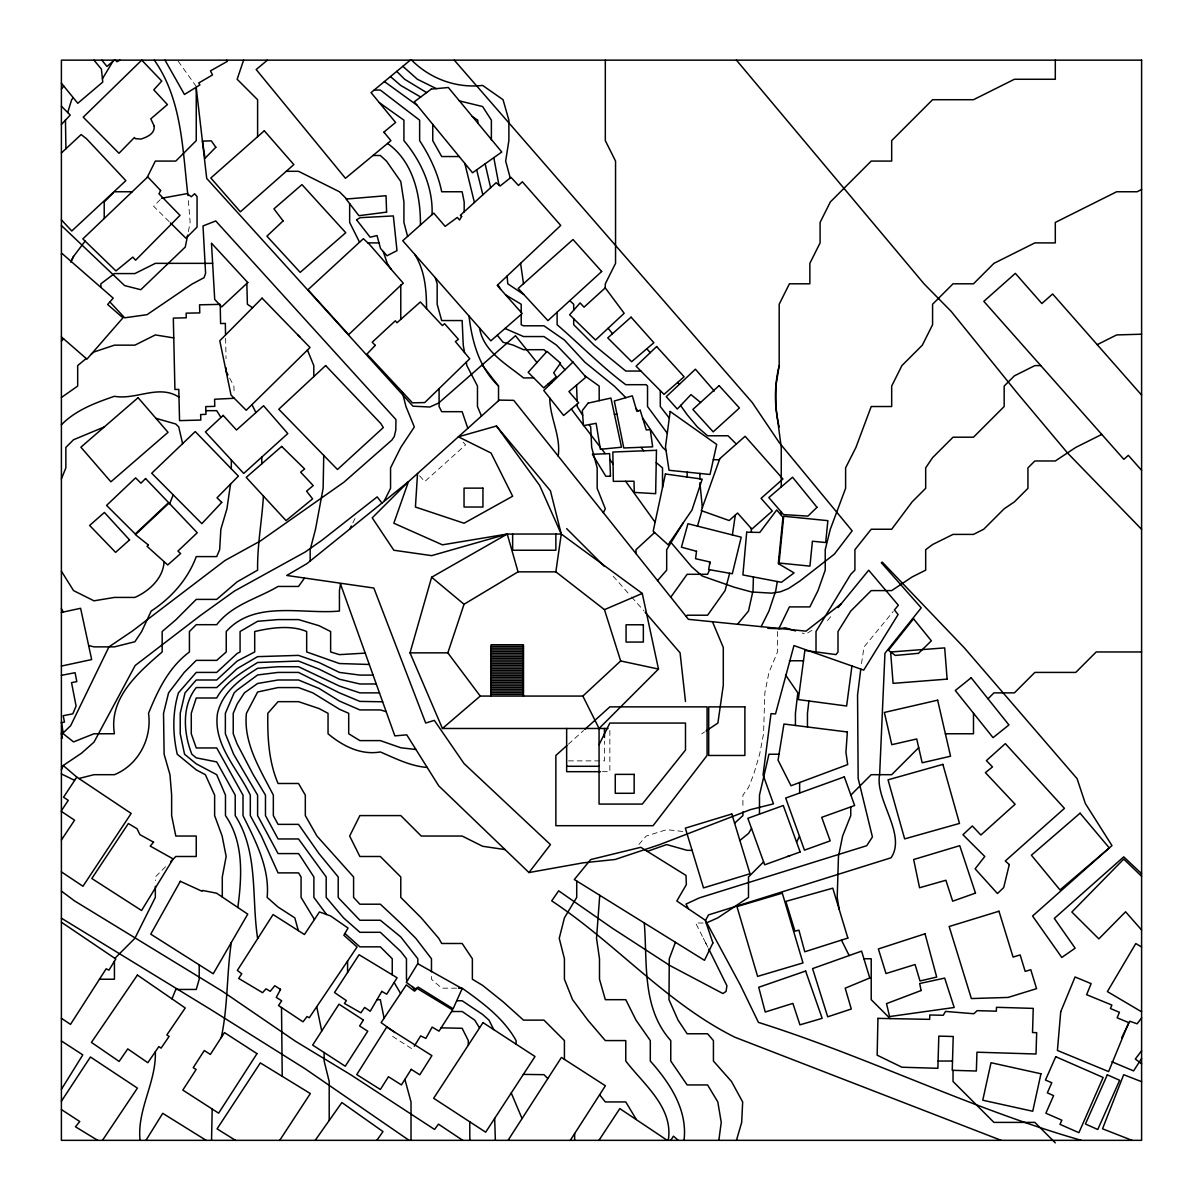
<?xml version="1.0" encoding="UTF-8"?>
<svg xmlns="http://www.w3.org/2000/svg" width="1203" height="1203" viewBox="0 0 1203 1203"><rect width="100%" height="100%" fill="white"/><g stroke="black" fill="none" stroke-linecap="round" stroke-linejoin="round"><path stroke-width="0.75" stroke-dasharray="5 3.75" d="M861.468 663.665L864.07 646.973L893.273 611.395M188.405 231.638L190.134 222.164L188.269 199.202M352.825 522.899L355.908 516.734M827.514 620.568L832.22 614.808M638.943 844.446L646.222 836.04L666.688 829.664L686.477 831.875M160.255 199.608L153.623 206.254L169.142 221.623M165.578 866.731L155.337 876.957L155.337 880.671M568.312 744.251L583.545 730.552M701.68 733.875L704.627 731.905M811.905 630.312L805.739 634.146L802.16 633.034M568.463 760.882L604.462 760.882L604.462 741.078M602.357 771.679L609.861 771.679L609.861 728.477M703.138 923.017L695.635 923.017L707.935 947.393L703.319 938.175M456.569 988.174L441.696 988.174L431.471 979.227L431.471 973.648M392.599 1036.385L412.449 1049.136M178.164 61.188L195.818 85.864M463.185 442.178L465.591 444.854L424.749 481.561L417.531 473.516M613.109 576.162L630.387 595.605M631.62 596.989L643.966 610.883M229.683 378.133L233.923 386.223L234.134 393.396M225.623 338.269L226.029 358.659M777.484 631.515L777.484 651.966L768.958 672.417L764.852 692.868L763.559 733.77L759.649 754.236L753.604 774.687L748.492 787.454L742.913 795.138L742.913 808.16"/><path stroke-width="1.5" d="M753.409 576.944L753.033 590.598L748.492 611.049L737.514 624.267M230.54 484.072L226.931 508.794L220.856 529.245L219.653 549.696L216.705 556.598L196.254 556.598C187.984 579.139 171.142 598.117 151.187 611.049L141.683 631.515L134.886 641.74L114.435 646.868L93.984 646.868L88.646 645.53M231.292 468.764L231.337 460.012M212.194 1109.031L211.548 1140.339M323.742 455.411L323.126 488.328L315.517 529.245L310.179 549.696L310.179 561.004M558.177 456.042C561.139 436.042 549.711 417.591 549.786 398.043M417.531 473.516L415.426 507.034L464.042 523.23L512.643 496.222L491.05 453.02L458.373 436.809L496.448 426.012L550.448 490.824L561.26 534.042L555.861 571.846L604.462 609.65L620.673 660.958L658.477 669.063L642.267 593.44L561.26 534.042L539.651 485.426L496.448 426.012M779.063 563.034L783.694 516.252L827.875 520.658L825.679 542.538L812.416 541.23L809.935 566.117L779.063 563.034L779.183 564.117M780.672 514.583L780.958 511.651M808.912 700.988L807.454 713.319L807.454 726.973M164.074 561.666C163.322 578.147 149.187 591.079 134.886 597.425L114.435 597.425L93.984 600.823L73.533 590.598L61.398 571.184M860.792 669.094L857.559 694.988L858.16 778.431L872.416 836.957L866.701 845.709L699.289 897.919L686.011 904.07L688.432 908.836M263.427 496.057C261.953 520.839 257.186 545.29 257.607 570.147L237.156 581.801L216.705 599.395L196.254 599.395L175.803 619.861L162.164 631.515L162.164 651.966C137.999 672.838 108.571 698.146 114.435 733.77L93.984 733.77L73.533 741.92L63.308 733.77L61.503 722.642M221.247 1037.557C228.044 1006.159 226.63 973.994 231.307 942.535M851.95 665.981L846.611 706.011L798.311 699.575L804.867 650.447L836.01 654.597L837.995 651.966L837.995 631.515L850.762 611.049L871.213 590.598L891.679 590.598L912.13 576.959L925.678 570.147L925.678 549.696L932.581 544.538L953.032 534.403L973.483 534.403L983.708 529.245L1004.159 508.794L1014.4 501.877L1027.933 488.328L1027.933 467.877L1034.851 460.975L1055.302 460.975L1075.753 447.426L1101.768 434.418M718.838 1140.339L721.244 1122.399L717.815 1101.948L707.59 1084.941L687.139 1084.941L670.763 1061.031L670.763 1040.58C641.605 1007.949 647.515 962.986 644.282 922.942M732.386 534.959L735.304 515.095M1055.302 60.15L1055.302 79.263L1014.4 79.263L973.483 99.714L932.581 99.714L891.679 140.631L891.679 161.082L871.213 161.082L830.311 201.984L820.085 222.435L820.085 242.901L809.86 263.352L809.86 283.803L789.409 283.803L779.183 304.254L779.183 365.607L775.86 386.073L775.86 406.524L781.258 447.426L781.258 486.914M777.288 581.5L775.77 590.598L768.958 611.049L761.153 626.643M340.524 584.117L339.426 590.598L339.426 611.049C302.419 614.568 254.705 599.771 226.239 631.515L226.239 651.966L216.705 660.372L196.254 660.372L184.209 672.417L168.57 692.868L163.533 713.319L164.119 754.236L169.969 774.687L171.638 795.138L171.638 815.589L175.803 836.04L196.254 836.04L196.254 856.491L175.803 856.491L170.691 861.619M237.848 907.483C241.878 876.746 244.089 842.521 225.472 815.589L225.472 795.138L216.705 774.687L196.254 763.86L184.555 754.236L180.224 733.77L180.224 713.319L185.036 692.868L196.254 679.996L216.705 679.996L237.156 661.048L254.705 651.966L254.705 631.515C270.825 627.816 290.765 624.778 306.675 631.515L306.675 651.966L339.426 663.53L369.291 664.477M187.698 235.066L185.262 247.051L140.796 289.712L124.616 285.592L61.398 225.517M729.65 573.275L725.093 590.598L707.59 615.214L687.139 615.214L686.206 616.507M520.598 263.352L523.5 283.713M607.981 728.477L442.433 728.477L410.028 652.853L431.636 577.245L507.245 534.042L561.26 534.042M697.484 526.147L701.89 510.839M736.462 1140.339L741.68 1122.399L742.672 1101.948L731.499 1081.482L713.424 1061.031L713.424 1040.58L707.59 1033.768L687.139 1033.768L678.071 1020.129L668.988 999.678L669.274 958.761L675.424 942.295M65.458 119.924L65.909 148.766M67.714 112.541L71.639 99.714L73.278 97.729M620.673 660.958L582.854 696.071L480.238 696.071L447.832 652.853L464.042 604.252L518.042 571.846L555.861 571.846M243.607 60.15L237.156 79.263L257.607 99.714L257.607 136.691M169.668 503.726L173.202 494.854M61.398 478.914L65.849 467.877L65.849 447.426L73.533 439.742L104.255 426.96M171.969 998.866L175.803 989.452L196.254 989.452L199.202 979.227L199.202 964.866M61.398 769.89L63.218 765.499L81.473 753.228L93.984 742.161L135.172 665.5L200.33 615.56L234.525 591.004L305.111 552.057L322.133 540.102L377.171 496.884L381.952 503.08M778.867 628.688L789.409 606.898L809.86 606.898L818.01 590.598L825.228 570.147L825.228 549.696L830.311 529.245L845.604 488.328L845.604 467.877L855.935 447.426L871.213 406.524L891.679 406.524L891.679 386.073L901.904 365.607L922.355 345.156L932.581 324.705L932.581 304.254L953.032 283.803L973.483 283.803L993.934 263.352L1034.851 242.901L1055.302 242.901L1055.302 222.435L1116.655 191.758L1137.121 191.758L1141.602 189.518M1121.617 1037.843L1129.767 1021.242L1137.151 1023.798L1141.602 1017.964M71.067 261.367L73.533 256.434L85.112 241.096M147.142 177.488L155.337 161.082L175.803 161.082L196.254 140.631L196.254 87.157M349.727 529.079L351.276 525.997M384.028 501.395L390.554 488.328L390.554 467.877L400.779 447.426L414.328 426.975L405.952 406.524L402.268 391.922M603.365 512.689L605.32 508.794L597.169 488.328L597.169 467.877L591.681 447.426L590.703 426.975L589.019 424.629M599.064 744.672L609.861 723.063L685.484 723.063L685.484 750.07L642.267 804.085L599.064 804.085L599.064 728.477L582.854 696.071M789.8 855.694L787.589 856.491M796.581 842.13L799.484 836.341M70.706 262.059L73.533 256.434M683.109 522.989L666.688 549.696L666.688 570.147L657.56 580.598M102.42 78.781L112.871 61.428M751.544 828.506L748.492 833.453L739.875 840.461M414.268 1046.189L420.644 1035.903L425.877 1038.384L432.148 1027.121L439.02 1031.151L452.599 1009.934L417.291 988.49L414.494 991.167L406.343 984.896L381.125 1022.61L394.96 1032.55M61.398 1089.347L82.796 1054.881L61.398 1040.956M145.954 1140.339L162.736 1113.331L206.164 1140.339M1141.602 1058.445L1133.602 1070.896L1111.903 1061.783M570.282 1140.339L605.395 1085.768L561.425 1057.437L508.373 1139.812L509.185 1140.339M670.748 1140.339L673.439 1136.173L678.266 1140.339M279.713 1140.339L310.344 1093.557L260.329 1062.911L217.066 1128.865L235.502 1140.339M61.398 1101.241L90.42 1057.001L137.413 1088.113L102.481 1140.339M598.944 1140.339L619.816 1108.61L667.244 1140.339M63.218 765.499L76.812 777.123L63.548 797.213L68.255 800.371L61.398 810.687M61.398 840.04L74.571 820.19L61.398 811.423M315.186 1140.339L341.863 1102.534L383.005 1131.587L376.825 1140.339M304.389 578.237L298.524 586.447L278.058 586.447C257.502 598.658 232.314 604.462 216.705 624.688L196.254 624.688L189.427 631.515L189.427 651.966C168.615 667.53 157.894 690.281 148.525 713.319C152.119 738.567 138.36 764.897 114.435 774.687L93.984 774.687L78.872 778.506M670.778 597.184L687.139 574.297L707.59 574.297L709.665 569.726M1141.602 1050.805L1135.316 1059.001L1141.602 1063.813M340.449 583.921L394.84 735.875L406.764 734.853L438.734 785.845L528.959 872.551L550.448 844.596L464.042 763.574L434.328 720.371L425.697 723.063L373.847 588.041L286.735 575.455L306.93 563.636L408.449 481.681L499.23 400.103L513.726 400.343L688.447 619.334L805.98 631.154L841.333 603.665M61.398 89.022L63.729 86.03M838.1 607.62L868.701 570.222L898.34 605.229L894.446 609.966L898.1 614.553L863.709 670.116L793.95 645.59L775.514 713.95L771.003 713.65L763.063 774.882L773.484 803.845L750.251 809.679L659.485 844.671L615.139 859.483L583.154 862.837L528.959 872.551M61.398 254.284L62.06 253.517L113.202 298.149L107.638 304.494L122.947 317.833L86.947 359.141L61.398 336.9M61.398 124.526L70.21 115.067L61.398 106.18M113.323 192.871L104.21 201.984L104.21 218.48M61.398 340.99L63.594 338.795M114.871 958.34L134.886 938.31L155.337 897.408L155.337 886.25M654.597 532.523L635.996 549.696L635.996 553.591M599.064 728.477L658.477 669.063M763.604 861.844L748.492 876.957L748.492 897.408L717.815 917.859L706.191 923.017M850.867 795.033L871.213 774.687L891.679 774.687L918.701 747.649M973.483 713.319L973.483 733.77L945.393 733.77M988.009 698.808L993.934 692.868L1014.4 692.868L1034.851 672.417L1075.753 672.417L1096.204 651.966L1141.602 651.966M61.398 734.642L70.691 725.635L108.962 646.868L132.541 630.943L225.021 560.478L260.329 541.019L343.893 482.223L391.877 440.072L394.268 436.524L395.787 430.133L395.952 419.576L215.713 220.961L203.006 225.953L205.593 273.292L204.044 277.682L191.894 284.164L147.037 314.675L124.661 317.803L109.894 301.923M61.398 152.961L81.157 134.556L86.511 138.751L125.864 180.661L71.774 230.991L61.398 219.848M734.612 823.213L742.913 815.589L742.913 811.875M605.244 287.878L584.026 307.171L580.117 302.93L569.651 314.765L595.5 340.013L624.177 313.276L605.244 287.878L605.32 283.803L615.545 263.352L615.545 161.082L605.32 140.631L605.32 60.15M566.929 745.499L555.861 755.469L555.861 825.694L653.079 825.694L707.078 755.469L707.078 706.868L609.861 706.868L584.944 729.304M61.398 424.794C75.714 410.103 95.458 402.794 114.435 396.298C136.3 400.208 158.691 383.952 178.976 397.14M442.433 728.477L480.238 696.071M114.36 60.15L106.962 66.451L101.849 60.15M86.195 358.494L77.684 365.607L77.684 386.073L61.398 397.501M91.067 354.419L93.984 351.983L114.435 345.156L134.886 345.156L155.337 334.93L173.758 337.923M267.457 60.15L256.179 69.518L345.456 178.3L390.915 140.661L383.892 132.119L395.592 122.45L371.065 92.616L410.298 60.15M706.101 730.928L717.89 723.063L723.289 685.259L723.289 647.455L712.477 621.74M120.029 60.15L116.917 61.729L115.488 60.15M1097.211 344.659L1116.655 334.93L1141.602 334.208M604.462 609.65L642.267 593.44M647.334 851.378L666.688 844.566L687.139 850.341L692.101 850.341M507.245 534.042L431.636 555.636L393.832 550.237L372.223 517.831L408.449 481.681L393.832 523.23L442.433 544.839L507.245 534.042L518.042 571.846M75.308 779.394L73.533 779.845L61.398 773.92M61.398 612.447L80.601 608.297L91.669 659.56L61.398 666.071M61.398 722.657L64.466 722.071L63.218 715.68L72.812 713.845L76.09 706.056L71.533 682.642L76.812 681.605L75.082 672.703L61.398 675.334M61.398 738.206L62.391 738.01L61.398 732.913M161.578 198.269L187.021 193.638L191.337 196.721L194.615 193.758L197.051 196.51L197.051 227.081L185.939 238.254L170.435 222.901M374.118 90.075L380.328 90.075L419.636 120.18L419.636 140.631C429.847 156.225 437.952 173.427 441.696 191.758L462.147 191.758L464.178 201.984L464.178 211.803M379.306 102.631L403.922 120.18L403.922 140.631C421.14 161.127 433.2 187.473 432.057 214.63M373.005 155.488L380.328 155.488L386.479 161.082L400.779 181.533L403.922 201.984L403.922 222.435L407.606 236.405M459.185 156.54L441.696 156.54L432.749 140.631L432.749 124.345M286.254 171.307L298.524 171.307L339.426 191.758L346.69 199.021M114.541 191.758L132.195 191.758M367.923 242.901L379.02 242.901M212.63 263.352L155.337 263.352L134.886 273.577L114.435 273.577L100.887 283.803L100.887 287.397M523.861 294.57L507.786 283.803L507.095 276.043M297.803 334.93L300.148 337.336M1040.79 365.607L1034.851 365.607L1014.4 375.847L1004.159 386.073L1004.159 406.524L973.483 437.2L953.032 437.2L932.581 457.651L925.678 467.877L925.678 488.328L912.13 501.877L891.679 529.245L871.213 529.245L854.912 549.696L854.912 570.147L850.762 574.297L816.01 631.515L816.01 651.936M640.913 371.05L625.771 371.05L594.147 345.156L573.696 324.705L573.696 318.72M533.756 377.922L523.5 377.922C506.538 364.133 483.426 351.652 479.561 328.043M205.863 410.674L216.705 410.674L220.961 417.456M614.387 414.208L616.974 414.208M713.304 459.726L719.424 459.726M491.05 646.462L523.455 646.462M491.05 648.176L523.455 648.176M491.05 649.891L523.455 649.891M491.05 651.59L523.455 651.59M410.028 652.853L447.832 652.853M365.216 653.109L339.426 654.643L330.63 651.966L330.63 631.515L318.975 625.68L298.524 619.59L278.058 619.59L257.607 621.289L240.074 631.515L240.074 651.966L237.156 653.47L216.705 672.417L196.254 672.417L178.435 692.868C172.33 712.973 172.691 733.83 177.247 754.236L196.254 769.875L205.352 774.687L214.63 795.138L214.63 815.589L222.134 836.04L226.164 856.491L222.284 876.957L222.284 897.017M491.05 653.304L523.455 653.304M491.05 655.018L523.455 655.018M491.05 656.733L523.455 656.733M491.05 658.432L523.455 658.432M491.05 660.146L523.455 660.146M789.409 660.763L803.484 660.763M491.05 661.861L523.455 661.861M491.05 663.575L523.455 663.575M491.05 665.274L523.455 665.274M491.05 666.988L523.455 666.988M491.05 668.703L523.455 668.703M491.05 670.417L523.455 670.417M491.05 672.116L523.455 672.116M491.05 673.83L523.455 673.83M373.08 675.094L359.877 675.094L339.426 672.417L318.975 662.522L298.524 655.379L257.607 656.643L237.156 668.627L216.705 687.575L196.254 687.575C181.503 705.935 183.548 733.304 191.863 754.236L196.254 757.845L216.705 761.92L235.217 795.138L235.217 815.589C258.75 852.536 251.322 897.197 257.607 938.31L257.878 938.31M491.05 675.545L523.455 675.545M491.05 677.244L523.455 677.244M491.05 678.958L523.455 678.958M491.05 680.672L523.455 680.672M491.05 682.387L523.455 682.387M376.268 683.981L359.877 683.981L339.426 679.229L318.975 669.124L298.524 661.064L257.607 662.492C242.555 671.936 225.307 682.056 216.705 697.996L196.254 697.996L191.277 713.319L191.277 733.77L196.254 747.95L216.705 747.95L243.006 795.138L243.006 815.589C255.517 841.017 269.953 868.145 267.141 897.408L278.058 907.047L294.81 917.859L298.299 930.611M491.05 684.086L523.455 684.086M491.05 685.8L523.455 685.8M491.05 687.514L523.455 687.514M491.05 689.229L523.455 689.229M491.05 690.928L523.455 690.928M491.05 692.642L523.455 692.642M379.456 692.868L359.877 692.868L339.426 686.056L298.524 666.733L278.058 666.733L257.607 668.327C240.119 679.169 222.48 692.131 217.502 713.319C212.871 744.672 237.773 768.732 250.314 795.138L250.314 815.589L261.397 836.04L278.058 872.882L298.524 872.882L301.066 876.957L301.066 897.408L314.434 919.498M491.05 694.357L523.455 694.357M779.033 754.236L768.958 754.236L759.484 795.138L759.484 814.115M566.658 766.281L599.064 766.281M600.477 771.679L566.658 771.679L566.658 728.477M505.08 849.589L482.598 846.265L462.147 836.04L421.245 836.04L400.779 815.589L359.877 815.589L349.652 836.04L359.877 856.491L380.328 856.491L400.779 876.957L400.779 897.408L421.245 917.859L438.734 938.31L441.696 943.483L462.147 943.483L472.373 958.761L472.373 979.227L482.598 985.377L503.049 1001.753L523.5 1020.129L543.967 1020.129L564.418 1040.58L564.418 1059.362M863.919 958.761L871.213 958.761L871.213 999.678L890.145 1018.61M99.473 979.227L114.435 979.227L114.435 961.197M458.433 988.174L462.147 988.174C482.719 1002.881 503.516 1018.054 516.087 1040.58L516.087 1044.174M376.99 999.678L380.328 999.678L384.088 1018.174M456.704 1000.761L462.147 1000.761L482.598 1014.445L488.989 1020.129L493.726 1029.588M451.591 1011.512L462.147 1011.512L474.734 1020.129L479.531 1027.918M938.099 1061.031L952.505 1061.031M767.8 628.342L779.785 628.718L785.243 627.755L795.499 630.943M415.967 749.514L400.779 747.755L380.328 740.612L359.877 740.612L348.705 733.77L348.705 713.319L339.426 709.229L312.825 692.868L298.524 687.575L278.058 687.575L257.607 692.011L246.435 713.319C243.186 743.108 260.359 769.694 273.337 795.138L273.337 815.589L278.058 824.371L298.524 824.371L318.975 853.589L338.208 876.957L338.208 897.408L339.426 898.882L359.877 920.25L380.328 920.25L400.779 936.926L417.817 958.761L417.817 963.738M382.644 701.8L359.877 701.394L339.426 692.868L298.524 672.417L278.058 672.417L257.607 674.973L237.156 690.056L234.134 692.868L225.367 713.319L225.367 733.77L233.623 754.236L257.607 795.138L257.607 815.589L278.058 853.589L298.524 853.589L300.555 856.491L313.878 876.957L313.878 897.408L326.554 914.491M427.2 767.439C410.118 766.1 395.607 758.446 380.328 751.965C360.765 755.364 342.69 745.965 328.043 733.77L328.043 713.319L318.975 708.522L298.524 701.665L278.058 701.665L267.833 713.319C267.412 736.943 268.645 761.499 278.058 783.484L298.524 783.484L305.321 795.138L305.321 815.589L316.93 836.04L353.592 876.957L353.592 897.408L359.877 904.205L380.328 904.205L400.779 923.287L415.802 938.31L431.471 958.761L431.471 971.783M155.954 418.343L175.803 424.012L178.751 426.975L182.615 443.666M386.163 711.62L380.328 709.92L359.877 709.92L339.426 701.048L318.975 688.402L298.524 679.996L278.058 679.996L257.607 683.484L244.389 692.868L237.156 704.041L233.232 713.319L233.232 733.77L237.156 744.01L253.216 774.687L265.472 795.138L265.472 815.589L278.058 838.957L298.524 838.957L326.193 876.957L326.193 897.408L343.532 917.859L359.877 932.295L380.328 932.295L400.779 951.453L406.464 958.761L406.464 979.227L407.456 980.49M1081.241 1140.339L1075.001 1138.504C966.866 1106.88 865.739 1056.204 758.446 1022.4L740.311 984.971L705.514 920.46L708.507 914.912L891.077 857.784C906.867 834.431 874.596 799.288 879.634 774.687L884.957 653.244L921.227 607.861L881.333 562.718L882.25 562.117L964.22 647.725L1077.076 778.642L1085.347 803.529L1111.978 845.589L1032.565 916.024L1061.813 957.453L1075.151 948.175L1054.309 918.415L1123.737 856.867L1141.602 873.679M1141.602 1081.692L1123.692 1074.7L1102.519 1128.79L1132.008 1140.339M1001.167 1140.339L734.868 1037.227C666.131 1003.001 615.38 942.866 551.711 900.882L558.658 890.821L612.628 928.4L669.83 965.513L722.883 993.528L726.041 991.452L726.928 985.768L708.762 949.047M459.366 100.902L482.598 106.541L491.38 120.18L491.38 139.713M505.019 328.479L523.5 336.554L543.967 336.554L556.553 345.156L572.884 362.148M436.373 88.646L417.396 79.263L402.84 66.315M426.614 92.586L404.629 79.263L396.749 71.368M420.689 97.022L400.779 85.488L390.449 76.571M1141.602 1011.813L1107.392 991.603L1135.797 943.543L1141.602 946.987M505.606 294.87L521.2 304.254L521.2 312.419M97.699 1140.339L75.488 1126.79L79.729 1121.512L61.398 1109.542M462.734 1140.339L438.493 1124.158L434.539 1129.422L350.569 1074.655L295.517 1041.302L222.42 991.287L74.571 900.927L61.398 891.107M61.398 918.19L210.751 1009.543L304.945 1068.67L409.095 1140.339M472.238 116.541L477.802 120.18L477.802 123.307M76.812 777.123L131.172 813.439L82.962 886.265L61.398 871.874M61.398 1018.264L70.496 1024.4L106.165 968.791L108.962 970.144L115.789 958.971L61.398 922.205M246.841 283.442L247.382 304.254L252.555 307.742M584.884 375.847L599.169 386.073L599.169 400.659M384.419 81.563L417.08 105.293M441.14 1027.843L462.147 1028.279L468.298 1040.58L468.298 1045.151M700.552 402.449L690.973 394.614L677.304 409.035L666.236 396.689L695.409 369.216L714.296 391.02M431.636 577.245L464.042 604.252M656.236 462.614L662.522 467.877L662.522 487.456M411.652 60.15C430.238 78.766 456.343 88.451 482.598 85.413L503.049 99.714L508.884 120.18L508.884 140.631L505.651 161.082L510.237 177.984M344.9 933.483L359.877 946.836L380.328 946.836L392.253 958.761L392.253 974.836M546.493 351.953L543.967 349.697L523.5 349.697L513.275 345.156L503.049 342.253L497.275 335.231M559.936 363.938L564.989 369.817M387.531 143.473C413.351 161.548 420.704 195.503 420.433 224.991M666.041 450.554L662.612 447.426L642.567 417.922M569.786 300.66L573.696 304.254L573.696 310.179M1141.602 876.28L1123.737 859.092L1071.843 912.024L1098.85 938.866L1125.572 911.784L1141.602 930.009M677.65 382.419L679.469 384.223M736.326 444.042L728.041 435.772L707.59 435.772L697.364 426.975L687.139 414.674L681.304 406.524L681.304 404.809M625.876 397.667L614.267 386.073L584.869 362.193L564.418 340.043L543.967 325.802L523.5 325.802L521.2 324.705L521.2 314.374M566.658 528.628L604.462 566.448M1055.302 1142.85L1034.851 1122.399L993.934 1122.399L953.032 1081.482L953.032 1070.324M547.831 1078.535L543.967 1074.67L523.365 1074.399M1141.602 529.335L1067.467 452.914L1016.866 392.584L951.152 311.366L924.19 283.998L736.447 60.15M645.199 612.267L680.071 652.853L685.484 701.469M1141.602 470.328L1128.324 455.335L1123.858 459.335L983.828 301.336L1015.347 273.367L1041.873 303.532L1052.625 293.983L1141.602 395.11M646.793 348.765L650.221 352.674M454.268 60.15L752.206 402.479L779.303 442.674L852.16 530.839L834.386 554.132L799.995 580.944L788.566 588.523L780.371 591.801L771.664 593.154L751.574 591.966L734.507 587.32L702.236 576.026L691.725 566.839L670.312 541.681M669.289 418.088L660.297 406.524L660.297 390.629M667.274 433.26L647.53 406.524L647.53 386.073L646.222 384.689L625.771 384.689C601.335 366.374 579.981 344.539 557.109 324.705L557.109 312.239M93.954 60.15L101.413 69.127L102.766 82.06L77.804 103.278L61.398 83.187M61.398 608.778L63.308 612.026M536.974 362.539L515.47 335.727L438.614 403.08L429.862 407.005L412.975 406.193L206.721 178.465L196.254 87.894M608.132 328.239L612.492 333.712M251.953 404.644L255.923 412.599M599.605 1094.775L605.32 1101.948L625.771 1101.948L636.312 1119.467M785.514 674.898L797.815 692.868L795.424 713.319L795.424 725.469M498.523 400.749L498.523 386.073C479.11 367.486 472.072 341.787 469.005 316.028M412.193 986.58L415.215 990.46M482.538 365.456L498.523 386.073M599.951 446.734L583.801 425.591M601.816 449.17L605.184 453.561M609.665 459.426L613.049 463.832M576.508 385.155L577.184 401.125M550.748 381.652L551.621 382.81M571.32 408.99L583.425 425.095M641.139 447.426L643.665 450.809M625.635 481.275L655.109 522.237M548.222 383.877L549.169 385.201M635.996 408.373L637.846 411.065M391.231 269.367L387.246 263.352L383.261 251.547M582.688 415.321L577.184 406.524L577.184 404.028M497.892 284.735L500.598 289.231M394.148 982.46L400.584 993.498M226.72 60.15L227.412 61.323L210.48 70.872L212.51 74.947L198.766 82.977L199.893 84.902L184.465 94.481L165.006 60.15M154.315 60.15C182.134 99.623 182.48 149.518 187.939 195.548M227.984 374.885L226.299 371.652L226.224 367.938M511.245 1092.986L522.057 1118.549M404.9 1079.407L411.02 1101.948L411.02 1140.339M841.438 940.114L849.168 955.558M359.547 242.209L349.652 222.435L349.652 203.653M414.689 254.299C424.975 270.705 426.464 289.818 426.554 308.63M481.456 416.073L477.471 406.524L477.471 386.073L466.869 365.607L466.268 362.163M307.442 350.058L313.803 365.607L313.803 376.599M498.944 185.097L493.801 157.668M435.306 277.743L437.155 283.803L437.155 304.254L441.696 320.554L462.147 320.554L463.245 345.156L464.553 352.554M490.644 187.698L485.125 163.849M464.839 163.428L474.418 202.48M476.674 169.849L482.839 194.811M321.727 1031.016L316.705 1006.716M494.659 1118.414L495.365 1140.339M279.697 988.896L279.953 990.43M839.138 909.197L837.213 897.408L838.461 856.491L842.611 836.04L850.762 815.589L850.762 806.912M702.341 507.636L699.905 482.749M469.756 1121.797L469.832 1140.339M751.469 532.282L751.093 528.267M467.817 428.343L462.147 411.682L441.696 411.682L439.095 406.524L439.095 388.599M234.269 398.283L214.585 399.246L214.781 406.358L205.758 406.599L205.954 414.343L200.645 414.554L200.811 420.058L179.548 420.629L178.796 389.381L174.916 389.501L173.322 318.118L186.224 317.803L186.149 313.156L199.773 312.915L199.563 304.81L220.224 304.374L220.585 323.547L225.337 323.427L225.547 334.554M799.634 782.521L799.634 793.018M779.183 556.628L779.183 561.831M709.665 561.921L709.665 563.936M699.905 473.441L699.905 479.02M687.139 472.132L687.139 477.035M684.011 1140.339C687.77 1109.752 669.725 1082.805 650.297 1061.031L650.297 1040.58L635.996 1020.129L625.771 999.678L605.32 999.678L599.5 979.227L599.5 958.761L596.523 938.31L599.741 895.288M668.282 1140.339C673.65 1107.422 643.545 1084.309 625.771 1061.031L625.771 1040.58L605.32 1040.58L587.816 1020.129L572.568 999.678L564.418 979.227L564.418 958.761L559.245 938.31L564.418 917.859L576.718 897.408L576.718 881.002M604.462 728.477L604.462 737.469M574.643 1133.557L574.643 1140.339M555.861 534.042L555.861 550.237L512.643 550.237L512.643 534.042M523.455 696.071L523.455 644.763L491.05 644.763L491.05 696.071M400.779 285.306L400.779 319.381M384.404 131.683L384.404 132.751M347.577 961.047L347.577 972.43M329.201 1120.489L329.201 1081.482L324.133 1061.031L324.133 1052.535M282.224 1076.324L281.517 1007.512M261.773 457.095L261.773 463.817M155.337 1051.723C156.405 1082.189 136.796 1109.677 140.059 1140.339M779.183 426.975A128.059 128.059 0 0 1 779.183 365.607M656.462 450.298L655.65 493.681L634.252 492.403L634.011 481.23L613.35 481.35L612.838 452.027L656.462 450.298M877.934 1018.37L877.167 1055.196L901.934 1067.226L937.889 1068.309L938.806 1036.114L953.227 1036.505L952.235 1070.309L976.355 1071.016L976.956 1052.204L1036.009 1054.008L1036.685 1032.67L1032.535 1032.55L1033.242 1008.385L996.49 1007.302L996.34 1011.182L977.167 1010.655L973.844 1013.738L945.558 1011.422L943.212 1015.287L929.784 1014.971L929.663 1019.362L877.934 1018.37M154.104 125.879C155.262 133.653 147.007 137.097 141.007 139.067L135.292 138.631L134.405 137.518L118.992 153.292L83.233 117.172L141.743 60.15L161.773 81.067L153.789 89.819L167.412 104.601L150.796 118.856L154.104 125.879M847.363 731.98L845.935 752.236L847.694 764.582L791.003 785.754L778.055 760.176L783.935 724.026L847.363 731.98M1060.73 1011.738L1057.422 1050.445L1108.595 1071.587L1128.76 1022.61L1117.136 1017.813L1119.422 1012.294L1110.474 1008.535L1111.873 1005.061L1086.625 994.686L1091.136 983.648L1075.076 976.986L1060.73 1011.738M746.702 532.192L742.898 574.944L781.409 582.297L794.085 572.899L778.296 563.59L782.973 517.29L776.747 509.952L759.8 532.433L746.702 532.192M696.522 551.29L695.56 558.718L710.026 561.996L708.627 569.545L732.311 573.741L741.228 537.185L687.936 523.726L681.424 547.185L696.522 551.29M670.161 411.471L665.485 446.869L669.033 470.283L710.026 474.478L716.702 444.433L670.161 411.471M665.409 473.997L653.184 531.245L668.161 544.824L691.966 510.072L702.191 479.14L665.409 473.997M1040.956 1073.783L1032.73 1111.256L982.761 1100.219L991.016 1062.715L1040.956 1073.783M1009.287 864.566L1003.693 887.573L997.452 893.528L975.122 868.837L984.791 856.491L962.941 834.732L972.325 825.98L980.881 835.002L1015.106 804.251L985.392 772.612L992.505 766.928L986.385 760.627L1005.332 743.649L1064.444 808.356L1005.287 860.972L1009.287 864.566M719.815 458.659L701.274 510.628L729.168 520.538L737.589 513.064L751.845 529.125L772.311 511.019L761.078 498.358L782.927 478.989L745.108 436.283L719.815 458.659M153.548 842.16L150.225 846.07L173.157 858.942L141.563 910.506L91.819 878.506L128.345 823.544L137.007 828.687L139.969 834.687L153.548 842.16M1055.738 1056.715L1045.467 1080.053L1051.783 1082.73L1047.347 1092.835L1053.587 1095.632L1045.873 1113.211L1061.858 1120.204L1059.978 1124.354L1078.911 1132.67L1103.121 1077.452L1055.738 1056.715M1107.316 1074.82L1085.422 1123.993L1097.768 1129.512L1119.662 1080.294L1107.316 1074.82M462.147 988.61L453.125 1008.776L418.163 987.092L415.486 988.926L406.298 982.37L417.727 963.678L462.147 988.61M712.898 942.941L704.477 960.325L574.327 879.513L590.658 859.574L640.793 847.303L686.011 875.438L686.342 884.626L676.823 901.002L705.229 920.175L712.898 942.941M160.616 190.48L158.976 193.803L179.999 215.367L135.608 260.194L132.811 257.111L115.954 270.931L82.842 238.901L147.758 176.901L160.616 190.48M280.51 989.407L276.269 997.437L281.697 1000.791L278.51 1005.513L303.036 1021.843L307.021 1016.535L309.261 1017.738L357.08 946.987L343.863 935.272L348.058 928.039L330.479 915.904L319.457 911.949L304.434 934.52L273.066 914.551L237.352 970.43L241.758 973.783L238.675 978.415L262.57 992.686L265.998 988.806L270.194 991.317L274.795 985.738L280.51 989.407M180.315 881.303L150.751 934.16L213.232 973.753L247.743 914.145L216.63 893.212L202.6 890.461L202.119 891.288L180.315 881.303M461.621 216.405L459.591 219.999L457.275 217.442L445.17 226.359L433.742 213.126L402.749 240.735L490.824 340.84L522.192 313.517L497.185 285.397L560.733 225.442L522.343 181.773L518.478 185.442L511.004 177.382L500.057 186.044L496.147 182.691L460.343 215.292L461.621 216.405M381.817 991.407L370.223 1011.257L364.629 1007.422L360.915 1012.821L344.419 1003.422L346.374 1000.625L334.509 992.52L359.08 954.731L397.11 977.783L386.719 994.204L381.817 991.407M411.215 1069.347L401.426 1084.926L388.449 1076.73L380.374 1089.482L356.765 1074.58L386.719 1027.076L431.907 1055.648L419.802 1074.82L411.215 1069.347M356.569 219.803L370.148 237.217L377.02 235.547L380.539 248.48L387.005 255.758L396.99 250.645L393.351 215.923L360.118 217.683L356.569 219.803M363.396 1020.054L359.607 1025.964L367.742 1031.227L345.261 1066.234L312.66 1045.091L338.99 1004.189L363.396 1020.054M257.006 1053.648L218.615 1113.166L182.826 1090.083L196.134 1069.497L193.217 1067.662L204.284 1050.535L210.36 1054.445L224.45 1032.595L257.006 1053.648M483.004 1022.61L433.666 1098.264L485.681 1132.188L535.019 1056.52L483.004 1022.61M137.413 975.062L91.428 1042.384L119.157 1061.437L127.744 1048.896L147.834 1062.715L158.856 1046.58L161.097 1048.129L169.082 1036.43L166.856 1034.911L185.232 1007.979L137.413 975.062M560.493 363.141L553.711 372.81L556.267 376.795L543.681 387.862L528.177 372.328L547.004 351.396L560.493 363.141M588.102 403.125L582.312 410.479L583.47 425.651L596.132 423.306L600.372 449.305L621.5 447.23L610.913 398.058L588.102 403.125M913.528 618.808L888.476 650.252L895.273 655.44L918.521 653.319L931.348 640.823L913.528 618.808M148.315 544.944L147.082 546.342L167.728 564.959L180.63 553.53L177.909 551.094L197.247 532.764L169.052 503.08L135.443 534.673L148.315 544.944M221.743 502.403L201.848 523.651L151.713 473.23L195.247 431.561L238.389 476.117L217.021 497.801L221.743 502.403M375.261 345.366L366.945 354.073L412.449 402.84L424.749 402.569L469.741 358.78L455.396 341.562L458.433 339.291L444.614 323.742L442.328 325.547L420.358 301.983L396.99 322.75L395.321 320.795L372.223 342.208L375.261 345.366M215.833 147.262L205.006 158.285L202.48 141.142L211.277 140.826L215.833 147.262M145.563 478.553L140.962 483.185L135.608 477.862L106.571 505.395L135.247 533.997L168.6 502.628L145.563 478.553M262.089 298.149L219.788 340.765L231.006 395.02L246.224 410.268L310.028 347.517L262.089 298.149M572.929 362.103L543.756 390.464L563.651 415.471L578.643 402.81L568.929 391.576L585.981 377.125L572.929 362.103M817.002 507.305L807.905 516.132L783.499 514.583L768.837 497.561L792.566 477.23L817.002 507.305M656.612 346.554L636.086 366.178L664.011 394.373L684.101 376.765L656.612 346.554M283.096 220.916L266.916 236.179L300.194 272.374L345.742 232.705L301.953 184.615L273.953 208.856L283.096 220.916M401.11 285.006L348.614 334.66L307.953 289.758L363.351 238.705L369.186 244.059L403.306 283.246L401.11 285.006M247.788 282.555L221.698 306.885L214.705 299.382L211.472 243.171L247.788 282.555M223.172 415.396L205.442 431.922L243.713 473.441L287.773 433.561L263.562 405.757L236.48 430.012L223.172 415.396M325.637 365.577L278.78 409.231L337.472 469.516L383.291 427.576L380.93 423.651L325.637 365.577M601.68 271.502L547.921 320.63L518.192 288.434L573.004 239.532L601.68 271.502M719.093 385.622L692.853 409.471L713.184 431.847L739.424 407.997L719.093 385.622M129.533 539.906L115.593 552.372L89.623 525.44L104.405 512.463L129.533 539.906M631.094 317.156L607.756 337.923L631.65 361.697L653.861 342.72L631.094 317.156M264.284 130.796L210.826 178.014L240.389 211.818L293.848 164.6L264.284 130.796M281.667 446.433L246.224 477.396L286.058 520.613L312.585 498.884L306.585 491.17L313.216 485.576L300.63 472.162L304.63 468.959L281.667 446.433M138.089 397.697L80.887 447.185L110.887 481.817L168.044 432.328L138.089 397.697M1080.068 813.198L1031.407 855.213L1060.008 889.934L1109.271 847.904L1080.068 813.198M971.167 677.77L955.302 690.507L993.061 737.65L1008.926 724.943L971.167 677.77M431.23 89.127L414.253 101.834L472.538 172.781L501.771 152.014L448.328 87.503L431.23 89.127M869.784 977.979L845.213 988.174L851.288 1009.016L827.709 1016.806L812.581 968.595L861.589 951.137L869.784 977.979M921.107 990.52L886.521 1003.633L889.558 1016.565L954.19 1007.497L944.686 978.099L919.678 983.528L921.107 990.52M800.145 851.95L764.672 864.807L747.86 818.311L783.288 805.529L800.145 851.95M844.326 776.882L785.694 798.055L804.461 850.145L830.19 840.882L821.724 817.348L854.641 805.529L844.326 776.882M975.483 893.092L952.671 901.197L945.889 880.265L919.558 887.739L913.648 859.528L959.738 845.679L975.483 893.092M640.191 410.238L636.883 411.396L632.327 395.817L614.312 401.005L623.786 447.982L652.658 446.824L650.267 429.606L646.267 429.967L640.191 410.238M805.619 971.032L758.717 987.287L765.228 1012.024L792.882 1003.392L799.95 1024.836L822.16 1018.324L805.619 971.032M925.032 933.799L878.37 948.941L885.994 973.543L915.077 964.52L919.994 980.971L936.686 977.062L925.032 933.799M847.844 938.069L804.777 951.768L798.912 930.16L794.912 931.167L785.845 901.393L832.792 888.175L847.844 938.069M998.971 911.227L949.152 926.521L971.362 998.55L1008.084 997.437L1036.565 988.655L1030.776 969.708L1025.182 971.392L1020.144 954.926L1013.076 957.092L998.971 911.227M731.8 813.995L685.334 828.13L703.514 887.904L750.01 873.754L731.8 813.995M782.296 893.167L736.958 906.596L757.604 976.385L802.987 962.926L782.296 893.167M942.881 764.371L888.04 779.83L904.656 838.882L959.498 823.423L942.881 764.371M937.648 700.176L884.355 712.447L891.784 744.687L916.716 738.973L922.16 762.777L950.55 756.221L937.648 700.176M386.599 212.134L358.885 215.683L346.133 199.066L386.043 195.713L386.599 212.134M947.122 679.124L893.077 683.364L890.626 651.996L944.686 647.891L947.122 679.124M610.477 476.117L605.876 476.343L592.372 454.298L609.635 453.621L610.477 476.117M1141.602 60.15L61.398 60.15L61.398 1140.339L1141.602 1140.339L1141.602 60.15M482.944 488.132L464.042 488.132L464.042 507.034L482.944 507.034L482.944 488.132M643.349 624.778L626.071 624.778L626.071 642.056L643.349 642.056L643.349 624.778M744.883 706.868L708.702 706.868L708.702 755.469L744.883 755.469L744.883 706.868M634.161 774.371L615.259 774.371L615.259 793.288L634.161 793.288L634.161 774.371"/></g></svg>
